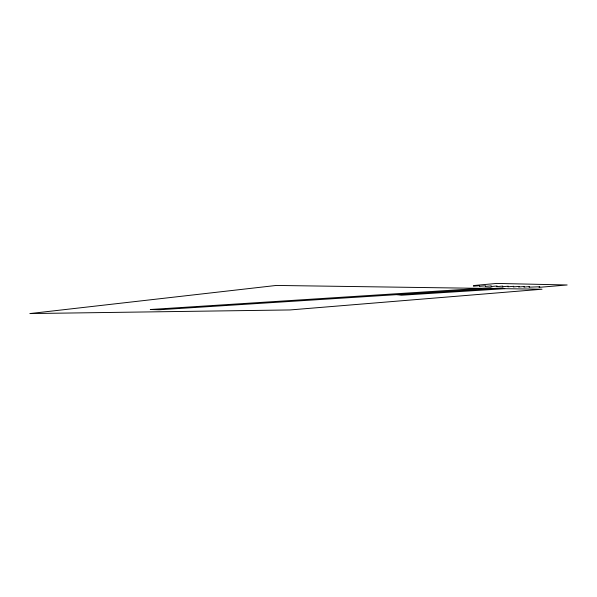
<?xml version="1.0" encoding="UTF-8"?>
<svg xmlns="http://www.w3.org/2000/svg" width="597" height="597" viewBox="0 0 597 597"><rect width="100%" height="100%" fill="white"/><g stroke="black" fill="none" stroke-linecap="round" stroke-linejoin="round"><path stroke-width="0.9" d="M480.749 288.351L276.321 285.441L29.85 313.574L290.008 309.947L542.009 289.224L504.763 288.694L401.393 295.231L396.878 294.642M492.973 288.523L490.234 287.747L150.287 309.507L159.115 309.768L502.338 287.933L504.763 288.694M479.481 285.672L479.443 286.329L485.458 285.784L485.331 286.426L491.331 285.888L491.115 286.53L497.092 285.993L496.801 286.627L502.764 286.097L502.39 286.724L508.331 286.202L507.883 286.814L513.808 286.299L513.286 286.911L519.189 286.396L518.599 287L524.487 286.493L523.823 287.09L529.688 286.59L528.964 287.179L539.845 286.769L539.001 287.351L567.15 284.978L496.764 283.426L473.399 285.567L473.451 286.224L479.481 285.672"/></g></svg>
